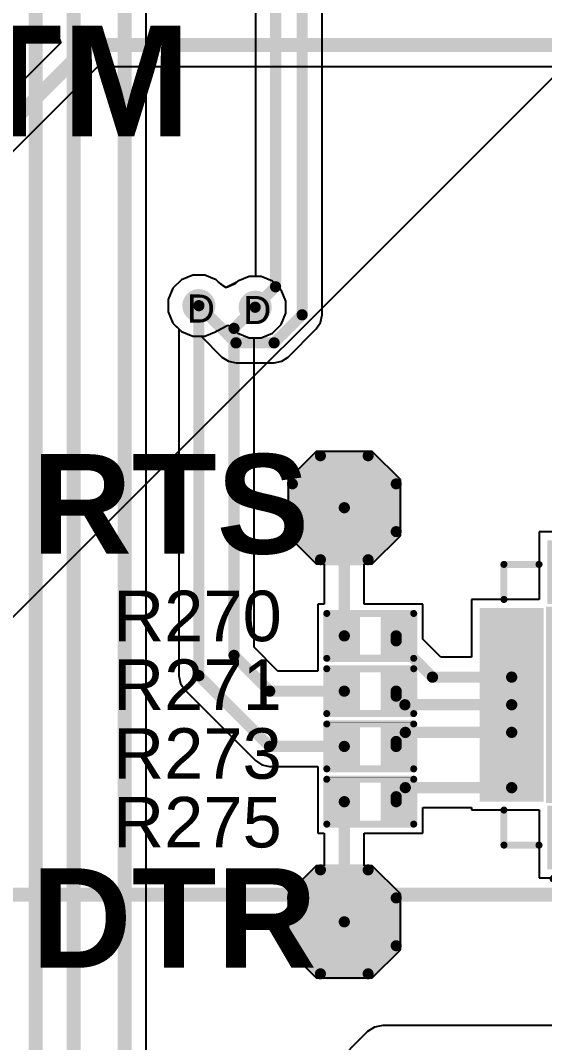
# Model space of a CAD drawing. Header units: inches. Extents: x -11 to 5428, y 0 to 5423.
# Drawn here: x 54.18 to 63.67, y 52.33 to 70.82 of the extents above; entities that cross this region are included whole.
import ezdxf

# ---------------------------------------------------------------- set-up
doc = ezdxf.new("R2010")
doc.units = ezdxf.units.IN
for name, color, linetype in [('Bottom Layer', 5, 'Continuous'), ('Bottom Solder', 6, 'Continuous'), ('Dimension', 6, 'Continuous'), ('Drill Drawing', 1, 'Continuous'), ('GND', 16, 'Continuous'), ('PWR', 76, 'Continuous'), ('Top Layer', 1, 'Continuous'), ('Top Overlay', 2, 'Continuous'), ('Top Paste', 8, 'Continuous'), ('Top Solder', 216, 'Continuous'), ('Via Holes', 16, 'Continuous')]:
    doc.layers.add(name, color=color, linetype=linetype)
doc.styles.add('Arial', font='', dxfattribs={"height": 0.2})
doc.styles.add('Arial_Bold', font='', dxfattribs={"height": 0.2})
doc.styles.get('Arial').set_extended_font_data('Arial')
doc.styles.get('Arial_Bold').set_extended_font_data('Arial', bold=True)

# ---------------------------------------------------------------- blocks, each defined once
blk = doc.blocks.new('R___0402_41')
at = {"layer": 'Top Layer'}
for points in [[(-0.699, -0.317), (-0.699, 0.318), (-0.241, 0.318), (-0.241, -0.317)], [(0.241, -0.317), (0.241, 0.318), (0.698, 0.318), (0.698, -0.317)]]:
    blk.add_hatch(color=1, dxfattribs=at).paths.add_polyline_path(points)
at = {"layer": 'Top Paste'}
for points in [[(-0.699, -0.317), (-0.699, 0.318), (-0.241, 0.318), (-0.241, -0.317)], [(0.241, -0.317), (0.241, 0.318), (0.698, 0.318), (0.698, -0.317)]]:
    blk.add_hatch(color=8, dxfattribs=at).paths.add_polyline_path(points)
at = {"layer": 'Top Solder'}
for points in [[(-0.754, -0.372), (-0.754, 0.373), (-0.186, 0.373), (-0.186, -0.372)], [(0.186, -0.372), (0.186, 0.373), (0.753, 0.373), (0.753, -0.372)]]:
    blk.add_hatch(color=216, dxfattribs=at).paths.add_polyline_path(points)
at = {"layer": 'Top Overlay'}
for points in [[(0.787, 0.406, 0.127, 0.127, 0), (-0.787, 0.406, 0.127, 0.127, 0)], [(-0.787, 0.406, 0.127, 0.127, 0), (-0.787, -0.406, 0.127, 0.127, 0)], [(0.787, 0.406, 0.127, 0.127, 0), (0.787, -0.406, 0.127, 0.127, 0)], [(0.787, -0.406, 0.127, 0.127, 0), (-0.787, -0.406, 0.127, 0.127, 0)], [(0.813, -0.432, 0.00323, 0.00323, 0), (-0.813, -0.432, 0.00323, 0.00323, 0)]]:
    blk.add_lwpolyline(points, format="xyseb", dxfattribs=at)
for points in [[(-0.819, 0.406, 0.0635, 0.0635, 1), (-0.756, 0.406, 0.0635, 0.0635, 1)], [(-0.819, 0.406, 0.0635, 0.0635, 1), (-0.756, 0.406, 0.0635, 0.0635, 1)], [(0.756, 0.406, 0.0635, 0.0635, 1), (0.819, 0.406, 0.0635, 0.0635, 1)], [(0.756, 0.406, 0.0635, 0.0635, 1), (0.819, 0.406, 0.0635, 0.0635, 1)], [(-0.819, -0.406, 0.0635, 0.0635, 1), (-0.756, -0.406, 0.0635, 0.0635, 1)], [(-0.819, -0.406, 0.0635, 0.0635, 1), (-0.756, -0.406, 0.0635, 0.0635, 1)], [(0.756, -0.406, 0.0635, 0.0635, 1), (0.819, -0.406, 0.0635, 0.0635, 1)], [(0.756, -0.406, 0.0635, 0.0635, 1), (0.819, -0.406, 0.0635, 0.0635, 1)], [(-0.814, -0.432, 0.00161, 0.00161, 1), (-0.812, -0.432, 0.00161, 0.00161, 1)], [(0.812, -0.432, 0.00161, 0.00161, 1), (0.814, -0.432, 0.00161, 0.00161, 1)]]:
    blk.add_lwpolyline(points, format="xyseb", close=True, dxfattribs=at)
blk = doc.blocks.new('R___0402_42')
at = {"layer": 'Top Layer'}
for points in [[(-0.699, -0.317), (-0.699, 0.318), (-0.241, 0.318), (-0.241, -0.317)], [(0.241, -0.317), (0.241, 0.318), (0.698, 0.318), (0.698, -0.317)]]:
    blk.add_hatch(color=1, dxfattribs=at).paths.add_polyline_path(points)
at = {"layer": 'Top Paste'}
for points in [[(-0.699, -0.317), (-0.699, 0.318), (-0.241, 0.318), (-0.241, -0.317)], [(0.241, -0.317), (0.241, 0.318), (0.698, 0.318), (0.698, -0.317)]]:
    blk.add_hatch(color=8, dxfattribs=at).paths.add_polyline_path(points)
at = {"layer": 'Top Solder'}
for points in [[(-0.754, -0.372), (-0.754, 0.373), (-0.186, 0.373), (-0.186, -0.372)], [(0.186, -0.372), (0.186, 0.373), (0.753, 0.373), (0.753, -0.372)]]:
    blk.add_hatch(color=216, dxfattribs=at).paths.add_polyline_path(points)
at = {"layer": 'Top Overlay'}
for points in [[(0.787, 0.406, 0.127, 0.127, 0), (-0.787, 0.406, 0.127, 0.127, 0)], [(-0.787, 0.406, 0.127, 0.127, 0), (-0.787, -0.406, 0.127, 0.127, 0)], [(0.787, 0.406, 0.127, 0.127, 0), (0.787, -0.406, 0.127, 0.127, 0)], [(0.787, -0.406, 0.127, 0.127, 0), (-0.787, -0.406, 0.127, 0.127, 0)], [(0.813, -0.432, 0.00323, 0.00323, 0), (-0.813, -0.432, 0.00323, 0.00323, 0)]]:
    blk.add_lwpolyline(points, format="xyseb", dxfattribs=at)
for points in [[(-0.819, 0.406, 0.0635, 0.0635, 1), (-0.756, 0.406, 0.0635, 0.0635, 1)], [(-0.819, 0.406, 0.0635, 0.0635, 1), (-0.756, 0.406, 0.0635, 0.0635, 1)], [(0.756, 0.406, 0.0635, 0.0635, 1), (0.819, 0.406, 0.0635, 0.0635, 1)], [(0.756, 0.406, 0.0635, 0.0635, 1), (0.819, 0.406, 0.0635, 0.0635, 1)], [(-0.819, -0.406, 0.0635, 0.0635, 1), (-0.756, -0.406, 0.0635, 0.0635, 1)], [(-0.819, -0.406, 0.0635, 0.0635, 1), (-0.756, -0.406, 0.0635, 0.0635, 1)], [(0.756, -0.406, 0.0635, 0.0635, 1), (0.819, -0.406, 0.0635, 0.0635, 1)], [(0.756, -0.406, 0.0635, 0.0635, 1), (0.819, -0.406, 0.0635, 0.0635, 1)], [(-0.814, -0.432, 0.00161, 0.00161, 1), (-0.812, -0.432, 0.00161, 0.00161, 1)], [(0.812, -0.432, 0.00161, 0.00161, 1), (0.814, -0.432, 0.00161, 0.00161, 1)]]:
    blk.add_lwpolyline(points, format="xyseb", close=True, dxfattribs=at)
blk = doc.blocks.new('R___0402_44')
at = {"layer": 'Top Layer'}
for points in [[(-0.699, -0.317), (-0.699, 0.318), (-0.241, 0.318), (-0.241, -0.317)], [(0.241, -0.317), (0.241, 0.318), (0.698, 0.318), (0.698, -0.317)]]:
    blk.add_hatch(color=1, dxfattribs=at).paths.add_polyline_path(points)
at = {"layer": 'Top Paste'}
for points in [[(-0.699, -0.317), (-0.699, 0.318), (-0.241, 0.318), (-0.241, -0.317)], [(0.241, -0.317), (0.241, 0.318), (0.698, 0.318), (0.698, -0.317)]]:
    blk.add_hatch(color=8, dxfattribs=at).paths.add_polyline_path(points)
at = {"layer": 'Top Solder'}
for points in [[(-0.754, -0.372), (-0.754, 0.373), (-0.186, 0.373), (-0.186, -0.372)], [(0.186, -0.372), (0.186, 0.373), (0.753, 0.373), (0.753, -0.372)]]:
    blk.add_hatch(color=216, dxfattribs=at).paths.add_polyline_path(points)
at = {"layer": 'Top Overlay'}
for points in [[(0.787, 0.406, 0.127, 0.127, 0), (-0.787, 0.406, 0.127, 0.127, 0)], [(-0.787, 0.406, 0.127, 0.127, 0), (-0.787, -0.406, 0.127, 0.127, 0)], [(0.787, 0.406, 0.127, 0.127, 0), (0.787, -0.406, 0.127, 0.127, 0)], [(0.787, -0.406, 0.127, 0.127, 0), (-0.787, -0.406, 0.127, 0.127, 0)], [(0.813, -0.432, 0.00323, 0.00323, 0), (-0.813, -0.432, 0.00323, 0.00323, 0)]]:
    blk.add_lwpolyline(points, format="xyseb", dxfattribs=at)
for points in [[(-0.819, 0.406, 0.0635, 0.0635, 1), (-0.756, 0.406, 0.0635, 0.0635, 1)], [(-0.819, 0.406, 0.0635, 0.0635, 1), (-0.756, 0.406, 0.0635, 0.0635, 1)], [(0.756, 0.406, 0.0635, 0.0635, 1), (0.819, 0.406, 0.0635, 0.0635, 1)], [(0.756, 0.406, 0.0635, 0.0635, 1), (0.819, 0.406, 0.0635, 0.0635, 1)], [(-0.819, -0.406, 0.0635, 0.0635, 1), (-0.756, -0.406, 0.0635, 0.0635, 1)], [(-0.819, -0.406, 0.0635, 0.0635, 1), (-0.756, -0.406, 0.0635, 0.0635, 1)], [(0.756, -0.406, 0.0635, 0.0635, 1), (0.819, -0.406, 0.0635, 0.0635, 1)], [(0.756, -0.406, 0.0635, 0.0635, 1), (0.819, -0.406, 0.0635, 0.0635, 1)], [(-0.814, -0.432, 0.00161, 0.00161, 1), (-0.812, -0.432, 0.00161, 0.00161, 1)], [(0.812, -0.432, 0.00161, 0.00161, 1), (0.814, -0.432, 0.00161, 0.00161, 1)]]:
    blk.add_lwpolyline(points, format="xyseb", close=True, dxfattribs=at)
blk = doc.blocks.new('R___0402_46')
at = {"layer": 'Top Layer'}
for points in [[(-0.699, -0.317), (-0.699, 0.318), (-0.241, 0.318), (-0.241, -0.317)], [(0.241, -0.317), (0.241, 0.318), (0.698, 0.318), (0.698, -0.317)]]:
    blk.add_hatch(color=1, dxfattribs=at).paths.add_polyline_path(points)
at = {"layer": 'Top Paste'}
for points in [[(-0.699, -0.317), (-0.699, 0.318), (-0.241, 0.318), (-0.241, -0.317)], [(0.241, -0.317), (0.241, 0.318), (0.698, 0.318), (0.698, -0.317)]]:
    blk.add_hatch(color=8, dxfattribs=at).paths.add_polyline_path(points)
at = {"layer": 'Top Solder'}
for points in [[(-0.754, -0.372), (-0.754, 0.373), (-0.186, 0.373), (-0.186, -0.372)], [(0.186, -0.372), (0.186, 0.373), (0.753, 0.373), (0.753, -0.372)]]:
    blk.add_hatch(color=216, dxfattribs=at).paths.add_polyline_path(points)
at = {"layer": 'Top Overlay'}
for points in [[(0.787, 0.406, 0.127, 0.127, 0), (-0.787, 0.406, 0.127, 0.127, 0)], [(-0.787, 0.406, 0.127, 0.127, 0), (-0.787, -0.406, 0.127, 0.127, 0)], [(0.787, 0.406, 0.127, 0.127, 0), (0.787, -0.406, 0.127, 0.127, 0)], [(0.787, -0.406, 0.127, 0.127, 0), (-0.787, -0.406, 0.127, 0.127, 0)], [(0.813, -0.432, 0.00323, 0.00323, 0), (-0.813, -0.432, 0.00323, 0.00323, 0)]]:
    blk.add_lwpolyline(points, format="xyseb", dxfattribs=at)
for points in [[(-0.819, 0.406, 0.0635, 0.0635, 1), (-0.756, 0.406, 0.0635, 0.0635, 1)], [(-0.819, 0.406, 0.0635, 0.0635, 1), (-0.756, 0.406, 0.0635, 0.0635, 1)], [(0.756, 0.406, 0.0635, 0.0635, 1), (0.819, 0.406, 0.0635, 0.0635, 1)], [(0.756, 0.406, 0.0635, 0.0635, 1), (0.819, 0.406, 0.0635, 0.0635, 1)], [(-0.819, -0.406, 0.0635, 0.0635, 1), (-0.756, -0.406, 0.0635, 0.0635, 1)], [(-0.819, -0.406, 0.0635, 0.0635, 1), (-0.756, -0.406, 0.0635, 0.0635, 1)], [(0.756, -0.406, 0.0635, 0.0635, 1), (0.819, -0.406, 0.0635, 0.0635, 1)], [(0.756, -0.406, 0.0635, 0.0635, 1), (0.819, -0.406, 0.0635, 0.0635, 1)], [(-0.814, -0.432, 0.00161, 0.00161, 1), (-0.812, -0.432, 0.00161, 0.00161, 1)], [(0.812, -0.432, 0.00161, 0.00161, 1), (0.814, -0.432, 0.00161, 0.00161, 1)]]:
    blk.add_lwpolyline(points, format="xyseb", close=True, dxfattribs=at)
blk = doc.blocks.new('T__________47')
at = {"layer": 'Top Layer'}
blk.add_hatch(color=1, dxfattribs=at).paths.add_polyline_path([(0.381, 0.762), (-0.381, 0.762), (-0.762, 0.381), (-0.762, -0.381), (-0.381, -0.762), (0.381, -0.762), (0.762, -0.381), (0.762, 0.381)])
at = {"layer": 'Top Paste'}
blk.add_hatch(color=8, dxfattribs=at).paths.add_polyline_path([(0.381, 0.762), (-0.381, 0.762), (-0.762, 0.381), (-0.762, -0.381), (-0.381, -0.762), (0.381, -0.762), (0.762, -0.381), (0.762, 0.381)])
at = {"layer": 'Top Solder'}
blk.add_hatch(color=216, dxfattribs=at).paths.add_polyline_path([(0.432, 0.864), (-0.432, 0.864), (-0.864, 0.432), (-0.864, -0.432), (-0.432, -0.864), (0.432, -0.864), (0.864, -0.432), (0.864, 0.432)])
at = {"layer": 'Top Overlay'}
for points in [[(-0.94, 0.432, 0.2, 0.2, 0), (-0.432, 0.94, 0.2, 0.2, 0)], [(-0.432, 0.94, 0.2, 0.2, 0), (0.432, 0.94, 0.2, 0.2, 0)], [(0.432, 0.94, 0.2, 0.2, 0), (0.94, 0.432, 0.2, 0.2, 0)], [(-0.94, -0.432, 0.2, 0.2, 0), (-0.94, 0.432, 0.2, 0.2, 0)], [(0.94, -0.432, 0.2, 0.2, 0), (0.94, 0.432, 0.2, 0.2, 0)], [(-0.94, -0.432, 0.2, 0.2, 0), (-0.432, -0.94, 0.2, 0.2, 0)], [(0.432, -0.94, 0.2, 0.2, 0), (0.94, -0.432, 0.2, 0.2, 0)], [(-0.432, -0.94, 0.2, 0.2, 0), (0.432, -0.94, 0.2, 0.2, 0)]]:
    blk.add_lwpolyline(points, format="xyseb", dxfattribs=at)
for points in [[(-0.482, 0.94, 0.1, 0.1, 1), (-0.382, 0.94, 0.1, 0.1, 1)], [(-0.482, 0.94, 0.1, 0.1, 1), (-0.382, 0.94, 0.1, 0.1, 1)], [(0.382, 0.94, 0.1, 0.1, 1), (0.482, 0.94, 0.1, 0.1, 1)], [(0.382, 0.94, 0.1, 0.1, 1), (0.482, 0.94, 0.1, 0.1, 1)], [(-0.99, 0.432, 0.1, 0.1, 1), (-0.89, 0.432, 0.1, 0.1, 1)], [(-0.99, 0.432, 0.1, 0.1, 1), (-0.89, 0.432, 0.1, 0.1, 1)], [(0.89, 0.432, 0.1, 0.1, 1), (0.99, 0.432, 0.1, 0.1, 1)], [(0.89, 0.432, 0.1, 0.1, 1), (0.99, 0.432, 0.1, 0.1, 1)], [(-0.99, -0.432, 0.1, 0.1, 1), (-0.89, -0.432, 0.1, 0.1, 1)], [(-0.99, -0.432, 0.1, 0.1, 1), (-0.89, -0.432, 0.1, 0.1, 1)], [(0.89, -0.432, 0.1, 0.1, 1), (0.99, -0.432, 0.1, 0.1, 1)], [(0.89, -0.432, 0.1, 0.1, 1), (0.99, -0.432, 0.1, 0.1, 1)], [(-0.482, -0.94, 0.1, 0.1, 1), (-0.382, -0.94, 0.1, 0.1, 1)], [(-0.482, -0.94, 0.1, 0.1, 1), (-0.382, -0.94, 0.1, 0.1, 1)], [(0.382, -0.94, 0.1, 0.1, 1), (0.482, -0.94, 0.1, 0.1, 1)], [(0.382, -0.94, 0.1, 0.1, 1), (0.482, -0.94, 0.1, 0.1, 1)]]:
    blk.add_lwpolyline(points, format="xyseb", close=True, dxfattribs=at)
blk = doc.blocks.new('T__________48')
at = {"layer": 'Top Layer'}
blk.add_hatch(color=1, dxfattribs=at).paths.add_polyline_path([(0.381, 0.762), (-0.381, 0.762), (-0.762, 0.381), (-0.762, -0.381), (-0.381, -0.762), (0.381, -0.762), (0.762, -0.381), (0.762, 0.381)])
at = {"layer": 'Top Paste'}
blk.add_hatch(color=8, dxfattribs=at).paths.add_polyline_path([(0.381, 0.762), (-0.381, 0.762), (-0.762, 0.381), (-0.762, -0.381), (-0.381, -0.762), (0.381, -0.762), (0.762, -0.381), (0.762, 0.381)])
at = {"layer": 'Top Solder'}
blk.add_hatch(color=216, dxfattribs=at).paths.add_polyline_path([(0.432, 0.864), (-0.432, 0.864), (-0.864, 0.432), (-0.864, -0.432), (-0.432, -0.864), (0.432, -0.864), (0.864, -0.432), (0.864, 0.432)])
at = {"layer": 'Top Overlay'}
for points in [[(-0.94, 0.432, 0.2, 0.2, 0), (-0.432, 0.94, 0.2, 0.2, 0)], [(-0.432, 0.94, 0.2, 0.2, 0), (0.432, 0.94, 0.2, 0.2, 0)], [(0.432, 0.94, 0.2, 0.2, 0), (0.94, 0.432, 0.2, 0.2, 0)], [(-0.94, -0.432, 0.2, 0.2, 0), (-0.94, 0.432, 0.2, 0.2, 0)], [(0.94, -0.432, 0.2, 0.2, 0), (0.94, 0.432, 0.2, 0.2, 0)], [(-0.94, -0.432, 0.2, 0.2, 0), (-0.432, -0.94, 0.2, 0.2, 0)], [(0.432, -0.94, 0.2, 0.2, 0), (0.94, -0.432, 0.2, 0.2, 0)], [(-0.432, -0.94, 0.2, 0.2, 0), (0.432, -0.94, 0.2, 0.2, 0)]]:
    blk.add_lwpolyline(points, format="xyseb", dxfattribs=at)
for points in [[(-0.482, 0.94, 0.1, 0.1, 1), (-0.382, 0.94, 0.1, 0.1, 1)], [(-0.482, 0.94, 0.1, 0.1, 1), (-0.382, 0.94, 0.1, 0.1, 1)], [(0.382, 0.94, 0.1, 0.1, 1), (0.482, 0.94, 0.1, 0.1, 1)], [(0.382, 0.94, 0.1, 0.1, 1), (0.482, 0.94, 0.1, 0.1, 1)], [(-0.99, 0.432, 0.1, 0.1, 1), (-0.89, 0.432, 0.1, 0.1, 1)], [(-0.99, 0.432, 0.1, 0.1, 1), (-0.89, 0.432, 0.1, 0.1, 1)], [(0.89, 0.432, 0.1, 0.1, 1), (0.99, 0.432, 0.1, 0.1, 1)], [(0.89, 0.432, 0.1, 0.1, 1), (0.99, 0.432, 0.1, 0.1, 1)], [(-0.99, -0.432, 0.1, 0.1, 1), (-0.89, -0.432, 0.1, 0.1, 1)], [(-0.99, -0.432, 0.1, 0.1, 1), (-0.89, -0.432, 0.1, 0.1, 1)], [(0.89, -0.432, 0.1, 0.1, 1), (0.99, -0.432, 0.1, 0.1, 1)], [(0.89, -0.432, 0.1, 0.1, 1), (0.99, -0.432, 0.1, 0.1, 1)], [(-0.482, -0.94, 0.1, 0.1, 1), (-0.382, -0.94, 0.1, 0.1, 1)], [(-0.482, -0.94, 0.1, 0.1, 1), (-0.382, -0.94, 0.1, 0.1, 1)], [(0.382, -0.94, 0.1, 0.1, 1), (0.482, -0.94, 0.1, 0.1, 1)], [(0.382, -0.94, 0.1, 0.1, 1), (0.482, -0.94, 0.1, 0.1, 1)]]:
    blk.add_lwpolyline(points, format="xyseb", close=True, dxfattribs=at)
blk = doc.blocks.new('28_QFN__5_5___49')
at = {"layer": 'Top Layer'}
for points in [[(-1.65, 2.875), (-1.35, 2.875), (-1.35, 1.925), (-1.65, 1.925)], [(-1.15, 2.875), (-0.85, 2.875), (-0.85, 1.925), (-1.15, 1.925)], [(-0.65, 2.875), (-0.35, 2.875), (-0.35, 1.925), (-0.65, 1.925)], [(-0.15, 2.875), (0.15, 2.875), (0.15, 1.925), (-0.15, 1.925)], [(0.35, 2.875), (0.65, 2.875), (0.65, 1.925), (0.35, 1.925)], [(0.85, 2.875), (1.15, 2.875), (1.15, 1.925), (0.85, 1.925)], [(1.35, 2.875), (1.65, 2.875), (1.65, 1.925), (1.35, 1.925)], [(-1.675, 1.675), (1.675, 1.675), (1.675, -1.675), (-1.675, -1.675)], [(-2.875, 1.65), (-1.925, 1.65), (-1.925, 1.35), (-2.875, 1.35)], [(1.925, 1.65), (2.875, 1.65), (2.875, 1.35), (1.925, 1.35)], [(-2.875, 1.15), (-1.925, 1.15), (-1.925, 0.85), (-2.875, 0.85)], [(1.925, 1.15), (2.875, 1.15), (2.875, 0.85), (1.925, 0.85)], [(-2.875, 0.65), (-1.925, 0.65), (-1.925, 0.35), (-2.875, 0.35)], [(1.925, 0.65), (2.875, 0.65), (2.875, 0.35), (1.925, 0.35)], [(-2.875, 0.15), (-1.925, 0.15), (-1.925, -0.15), (-2.875, -0.15)], [(1.925, 0.15), (2.875, 0.15), (2.875, -0.15), (1.925, -0.15)], [(-2.875, -0.35), (-1.925, -0.35), (-1.925, -0.65), (-2.875, -0.65)], [(1.925, -0.35), (2.875, -0.35), (2.875, -0.65), (1.925, -0.65)], [(-2.875, -0.85), (-1.925, -0.85), (-1.925, -1.15), (-2.875, -1.15)], [(1.925, -0.85), (2.875, -0.85), (2.875, -1.15), (1.925, -1.15)], [(-2.875, -1.35), (-1.925, -1.35), (-1.925, -1.65), (-2.875, -1.65)], [(1.925, -1.35), (2.875, -1.35), (2.875, -1.65), (1.925, -1.65)], [(-1.65, -1.925), (-1.35, -1.925), (-1.35, -2.875), (-1.65, -2.875)], [(-1.15, -1.925), (-0.85, -1.925), (-0.85, -2.875), (-1.15, -2.875)], [(-0.65, -1.925), (-0.35, -1.925), (-0.35, -2.875), (-0.65, -2.875)], [(-0.15, -1.925), (0.15, -1.925), (0.15, -2.875), (-0.15, -2.875)], [(0.35, -1.925), (0.65, -1.925), (0.65, -2.875), (0.35, -2.875)], [(0.85, -1.925), (1.15, -1.925), (1.15, -2.875), (0.85, -2.875)], [(1.35, -1.925), (1.65, -1.925), (1.65, -2.875), (1.35, -2.875)]]:
    blk.add_hatch(color=1, dxfattribs=at).paths.add_polyline_path(points)
at = {"layer": 'Top Paste'}
for points in [[(-1.65, 2.875), (-1.35, 2.875), (-1.35, 1.925), (-1.65, 1.925)], [(-1.15, 2.875), (-0.85, 2.875), (-0.85, 1.925), (-1.15, 1.925)], [(-0.65, 2.875), (-0.35, 2.875), (-0.35, 1.925), (-0.65, 1.925)], [(-0.15, 2.875), (0.15, 2.875), (0.15, 1.925), (-0.15, 1.925)], [(0.35, 2.875), (0.65, 2.875), (0.65, 1.925), (0.35, 1.925)], [(0.85, 2.875), (1.15, 2.875), (1.15, 1.925), (0.85, 1.925)], [(1.35, 2.875), (1.65, 2.875), (1.65, 1.925), (1.35, 1.925)], [(-1.675, 1.675), (1.675, 1.675), (1.675, -1.675), (-1.675, -1.675)], [(-2.875, 1.65), (-1.925, 1.65), (-1.925, 1.35), (-2.875, 1.35)], [(1.925, 1.65), (2.875, 1.65), (2.875, 1.35), (1.925, 1.35)], [(-2.875, 1.15), (-1.925, 1.15), (-1.925, 0.85), (-2.875, 0.85)], [(1.925, 1.15), (2.875, 1.15), (2.875, 0.85), (1.925, 0.85)], [(-2.875, 0.65), (-1.925, 0.65), (-1.925, 0.35), (-2.875, 0.35)], [(1.925, 0.65), (2.875, 0.65), (2.875, 0.35), (1.925, 0.35)], [(-2.875, 0.15), (-1.925, 0.15), (-1.925, -0.15), (-2.875, -0.15)], [(1.925, 0.15), (2.875, 0.15), (2.875, -0.15), (1.925, -0.15)], [(-2.875, -0.35), (-1.925, -0.35), (-1.925, -0.65), (-2.875, -0.65)], [(1.925, -0.35), (2.875, -0.35), (2.875, -0.65), (1.925, -0.65)], [(-2.875, -0.85), (-1.925, -0.85), (-1.925, -1.15), (-2.875, -1.15)], [(1.925, -0.85), (2.875, -0.85), (2.875, -1.15), (1.925, -1.15)], [(-2.875, -1.35), (-1.925, -1.35), (-1.925, -1.65), (-2.875, -1.65)], [(1.925, -1.35), (2.875, -1.35), (2.875, -1.65), (1.925, -1.65)], [(-1.65, -1.925), (-1.35, -1.925), (-1.35, -2.875), (-1.65, -2.875)], [(-1.15, -1.925), (-0.85, -1.925), (-0.85, -2.875), (-1.15, -2.875)], [(-0.65, -1.925), (-0.35, -1.925), (-0.35, -2.875), (-0.65, -2.875)], [(-0.15, -1.925), (0.15, -1.925), (0.15, -2.875), (-0.15, -2.875)], [(0.35, -1.925), (0.65, -1.925), (0.65, -2.875), (0.35, -2.875)], [(0.85, -1.925), (1.15, -1.925), (1.15, -2.875), (0.85, -2.875)], [(1.35, -1.925), (1.65, -1.925), (1.65, -2.875), (1.35, -2.875)]]:
    blk.add_hatch(color=8, dxfattribs=at).paths.add_polyline_path(points)
at = {"layer": 'Top Solder'}
for points in [[(-1.752, 2.977), (-1.248, 2.977), (-1.248, 1.823), (-1.752, 1.823)], [(-1.252, 2.977), (-0.748, 2.977), (-0.748, 1.823), (-1.252, 1.823)], [(-0.752, 2.977), (-0.248, 2.977), (-0.248, 1.823), (-0.752, 1.823)], [(-0.252, 2.977), (0.252, 2.977), (0.252, 1.823), (-0.252, 1.823)], [(0.248, 2.977), (0.752, 2.977), (0.752, 1.823), (0.248, 1.823)], [(0.748, 2.977), (1.252, 2.977), (1.252, 1.823), (0.748, 1.823)], [(1.248, 2.977), (1.752, 2.977), (1.752, 1.823), (1.248, 1.823)], [(-2.977, 1.752), (-1.823, 1.752), (-1.823, 1.248), (-2.977, 1.248)], [(-1.777, 1.777), (1.777, 1.777), (1.777, -1.777), (-1.777, -1.777)], [(1.823, 1.752), (2.977, 1.752), (2.977, 1.248), (1.823, 1.248)], [(-2.977, 1.252), (-1.823, 1.252), (-1.823, 0.748), (-2.977, 0.748)], [(1.823, 1.252), (2.977, 1.252), (2.977, 0.748), (1.823, 0.748)], [(-2.977, 0.752), (-1.823, 0.752), (-1.823, 0.248), (-2.977, 0.248)], [(1.823, 0.752), (2.977, 0.752), (2.977, 0.248), (1.823, 0.248)], [(-2.977, 0.252), (-1.823, 0.252), (-1.823, -0.252), (-2.977, -0.252)], [(1.823, 0.252), (2.977, 0.252), (2.977, -0.252), (1.823, -0.252)], [(-2.977, -0.248), (-1.823, -0.248), (-1.823, -0.752), (-2.977, -0.752)], [(1.823, -0.248), (2.977, -0.248), (2.977, -0.752), (1.823, -0.752)], [(-2.977, -0.748), (-1.823, -0.748), (-1.823, -1.252), (-2.977, -1.252)], [(1.823, -0.748), (2.977, -0.748), (2.977, -1.252), (1.823, -1.252)], [(-2.977, -1.248), (-1.823, -1.248), (-1.823, -1.752), (-2.977, -1.752)], [(1.823, -1.248), (2.977, -1.248), (2.977, -1.752), (1.823, -1.752)], [(-1.752, -1.823), (-1.248, -1.823), (-1.248, -2.977), (-1.752, -2.977)], [(-1.252, -1.823), (-0.748, -1.823), (-0.748, -2.977), (-1.252, -2.977)], [(-0.752, -1.823), (-0.248, -1.823), (-0.248, -2.977), (-0.752, -2.977)], [(-0.252, -1.823), (0.252, -1.823), (0.252, -2.977), (-0.252, -2.977)], [(0.248, -1.823), (0.752, -1.823), (0.752, -2.977), (0.248, -2.977)], [(0.748, -1.823), (1.252, -1.823), (1.252, -2.977), (0.748, -2.977)], [(1.248, -1.823), (1.752, -1.823), (1.752, -2.977), (1.248, -2.977)]]:
    blk.add_hatch(color=216, dxfattribs=at).paths.add_polyline_path(points)
at = {"layer": 'Top Overlay'}
for points in [[(-2.54, 2.54, 0.127, 0.127, 0), (-1.905, 2.54, 0.127, 0.127, 0)], [(-2.54, 2.54, 0.127, 0.127, 0), (-2.54, 1.905, 0.127, 0.127, 0)], [(1.905, 2.54, 0.127, 0.127, 0), (2.54, 2.54, 0.127, 0.127, 0)], [(2.54, 2.54, 0.127, 0.127, 0), (2.54, 1.905, 0.127, 0.127, 0)], [(-3.15, 1.651, 0.127, 0.127, 0), (-3.023, 1.524, 0.127, 0.127, 0)], [(-3.15, 1.651, 0.127, 0.127, 0), (-3.15, 1.397, 0.127, 0.127, 0)], [(-3.023, 1.524, 0.127, 0.127, 0), (-3.15, 1.397, 0.127, 0.127, 0)], [(-2.54, -1.905, 0.127, 0.127, 0), (-2.54, -2.54, 0.127, 0.127, 0)], [(2.54, -1.905, 0.127, 0.127, 0), (2.54, -2.54, 0.127, 0.127, 0)], [(-2.54, -2.54, 0.127, 0.127, 0), (-1.905, -2.54, 0.127, 0.127, 0)], [(1.905, -2.54, 0.127, 0.127, 0), (2.54, -2.54, 0.127, 0.127, 0)]]:
    blk.add_lwpolyline(points, format="xyseb", dxfattribs=at)
for points in [[(-2.572, 2.54, 0.0635, 0.0635, 1), (-2.508, 2.54, 0.0635, 0.0635, 1)], [(-2.572, 2.54, 0.0635, 0.0635, 1), (-2.508, 2.54, 0.0635, 0.0635, 1)], [(-1.937, 2.54, 0.0635, 0.0635, 1), (-1.873, 2.54, 0.0635, 0.0635, 1)], [(1.873, 2.54, 0.0635, 0.0635, 1), (1.937, 2.54, 0.0635, 0.0635, 1)], [(2.508, 2.54, 0.0635, 0.0635, 1), (2.572, 2.54, 0.0635, 0.0635, 1)], [(2.508, 2.54, 0.0635, 0.0635, 1), (2.572, 2.54, 0.0635, 0.0635, 1)], [(-2.572, 1.905, 0.0635, 0.0635, 1), (-2.508, 1.905, 0.0635, 0.0635, 1)], [(2.508, 1.905, 0.0635, 0.0635, 1), (2.572, 1.905, 0.0635, 0.0635, 1)], [(-3.181, 1.651, 0.0635, 0.0635, 1), (-3.118, 1.651, 0.0635, 0.0635, 1)], [(-3.181, 1.651, 0.0635, 0.0635, 1), (-3.118, 1.651, 0.0635, 0.0635, 1)], [(-3.054, 1.524, 0.0635, 0.0635, 1), (-2.991, 1.524, 0.0635, 0.0635, 1)], [(-3.054, 1.524, 0.0635, 0.0635, 1), (-2.991, 1.524, 0.0635, 0.0635, 1)], [(-3.181, 1.397, 0.0635, 0.0635, 1), (-3.118, 1.397, 0.0635, 0.0635, 1)], [(-3.181, 1.397, 0.0635, 0.0635, 1), (-3.118, 1.397, 0.0635, 0.0635, 1)], [(-2.572, -1.905, 0.0635, 0.0635, 1), (-2.508, -1.905, 0.0635, 0.0635, 1)], [(2.508, -1.905, 0.0635, 0.0635, 1), (2.572, -1.905, 0.0635, 0.0635, 1)], [(-2.572, -2.54, 0.0635, 0.0635, 1), (-2.508, -2.54, 0.0635, 0.0635, 1)], [(-2.572, -2.54, 0.0635, 0.0635, 1), (-2.508, -2.54, 0.0635, 0.0635, 1)], [(-1.937, -2.54, 0.0635, 0.0635, 1), (-1.873, -2.54, 0.0635, 0.0635, 1)], [(1.873, -2.54, 0.0635, 0.0635, 1), (1.937, -2.54, 0.0635, 0.0635, 1)], [(2.508, -2.54, 0.0635, 0.0635, 1), (2.572, -2.54, 0.0635, 0.0635, 1)], [(2.508, -2.54, 0.0635, 0.0635, 1), (2.572, -2.54, 0.0635, 0.0635, 1)]]:
    blk.add_lwpolyline(points, format="xyseb", close=True, dxfattribs=at)

msp = doc.modelspace()

# ---------------------------------------------------------------- hatches: boundary and pattern name
at = {"layer": 'Bottom Layer'}
h = msp.add_hatch(color=5, dxfattribs=at)
edge = h.paths.add_edge_path()
edge.add_arc((57.413, 65.659), 0.3, 0, 360)
h = msp.add_hatch(color=5, dxfattribs=at)
edge = h.paths.add_edge_path()
edge.add_arc((58.433, 65.631), 0.3, 0, 360)
at = {"layer": 'GND'}
h = msp.add_hatch(color=16, dxfattribs=at)
edge = h.paths.add_edge_path()
edge.add_arc((57.413, 65.659), 0.3, 0, 360)
h = msp.add_hatch(color=16, dxfattribs=at)
edge = h.paths.add_edge_path()
edge.add_arc((58.433, 65.631), 0.3, 0, 360)
at = {"layer": 'PWR'}
h = msp.add_hatch(color=76, dxfattribs=at)
edge = h.paths.add_edge_path()
edge.add_arc((57.413, 65.659), 0.3, 0, 360)
h = msp.add_hatch(color=76, dxfattribs=at)
edge = h.paths.add_edge_path()
edge.add_arc((58.433, 65.631), 0.3, 0, 360)
at = {"layer": 'Top Layer'}
h = msp.add_hatch(color=1, dxfattribs=at)
edge = h.paths.add_edge_path()
edge.add_arc((57.413, 65.659), 0.3, 0, 360)
h = msp.add_hatch(color=1, dxfattribs=at)
edge = h.paths.add_edge_path()
edge.add_arc((58.433, 65.631), 0.3, 0, 360)
at = {"layer": 'Via Holes'}
h = msp.add_hatch(color=7, dxfattribs=at)
edge = h.paths.add_edge_path()
edge.add_arc((57.413, 65.659), 0.15, 0, 360)
h = msp.add_hatch(color=7, dxfattribs=at)
edge = h.paths.add_edge_path()
edge.add_arc((58.433, 65.631), 0.15, 0, 360)

# ---------------------------------------------------------------- linework, layer by layer
at = {"layer": 'Bottom Layer'}
for p, q in [((56.458, 38.168), (56.458, 73.697)), ((58.44, 71.798), (58.44, 66.185)), ((59.646, 65.494), (59.646, 71.402)), ((57.303, 66.213), (57.1, 66.129)), ((57.524, 66.213), (57.303, 66.213)), ((57.727, 66.129), (57.524, 66.213)), ((57.1, 66.129), (56.944, 65.973)), ((57.804, 66.052), (57.727, 66.129)), ((57.907, 65.983), (57.804, 66.052)), ((58.07, 66.052), (57.907, 65.983)), ((58.119, 66.101), (58.07, 66.052)), ((58.323, 66.185), (58.119, 66.101)), ((58.44, 66.185), (58.323, 66.185)), ((56.944, 65.973), (56.859, 65.769)), ((56.859, 65.769), (56.859, 65.549)), ((56.859, 65.549), (56.944, 65.345)), ((59.619, 65.355), (59.646, 65.494)), ((59.646, 65.494), (59.646, 65.494)), ((56.944, 65.345), (57.1, 65.189)), ((59.54, 65.238), (59.619, 65.355)), ((57.1, 65.189), (57.303, 65.105)), ((57.303, 65.105), (57.455, 65.105)), ((57.455, 65.105), (57.83, 64.73)), ((59.032, 64.73), (59.54, 65.238)), ((59.54, 65.238), (59.54, 65.238)), ((57.83, 64.73), (57.83, 64.73)), ((57.83, 64.73), (57.947, 64.652)), ((58.915, 64.652), (59.032, 64.73)), ((57.947, 64.652), (58.086, 64.624)), ((58.086, 64.624), (58.086, 64.624)), ((58.086, 64.624), (58.776, 64.624)), ((58.776, 64.624), (58.915, 64.652)), ((58.776, 64.624), (58.776, 64.624))]:
    msp.add_line(p, q, dxfattribs=at)
for points in [[(56.069, 38.008, 0.254, 0.254, 0), (56.069, 74.092, 0.254, 0.254, 0)], [(55.143, 17.842, 0.254, 0.254, 0), (55.143, 73.33, 0.254, 0.254, 0)], [(54.458, 17.558, 0.254, 0.254, 0), (54.458, 72.492, 0.254, 0.254, 0)], [(58.803, 66.001, 0.203, 0.203, 0), (58.803, 71.798, 0.203, 0.203, 0)], [(59.284, 65.494, 0.203, 0.203, 0), (59.284, 71.552, 0.203, 0.203, 0)], [(58.433, 65.631, 0.203, 0.203, 0), (58.803, 66.001, 0.203, 0.203, 0)], [(57.413, 65.659, 0.203, 0.203, 0), (58.086, 64.986, 0.203, 0.203, 0)], [(58.776, 64.986, 0.203, 0.203, 0), (59.284, 65.494, 0.203, 0.203, 0)], [(58.086, 64.986, 0.203, 0.203, 0), (58.776, 64.986, 0.203, 0.203, 0)]]:
    msp.add_lwpolyline(points, format="xyseb", dxfattribs=at)
for points in [[(58.752, 66.001, 0.102, 0.102, 1), (58.853, 66.001, 0.102, 0.102, 1)], [(58.752, 66.001, 0.102, 0.102, 1), (58.853, 66.001, 0.102, 0.102, 1)], [(57.363, 65.659, 0.102, 0.102, 1), (57.464, 65.659, 0.102, 0.102, 1)], [(58.382, 65.631, 0.102, 0.102, 1), (58.484, 65.631, 0.102, 0.102, 1)], [(59.233, 65.494, 0.102, 0.102, 1), (59.334, 65.494, 0.102, 0.102, 1)], [(59.233, 65.494, 0.102, 0.102, 1), (59.334, 65.494, 0.102, 0.102, 1)], [(58.035, 64.986, 0.102, 0.102, 1), (58.137, 64.986, 0.102, 0.102, 1)], [(58.035, 64.986, 0.102, 0.102, 1), (58.137, 64.986, 0.102, 0.102, 1)], [(58.725, 64.986, 0.102, 0.102, 1), (58.827, 64.986, 0.102, 0.102, 1)], [(58.725, 64.986, 0.102, 0.102, 1), (58.827, 64.986, 0.102, 0.102, 1)]]:
    msp.add_lwpolyline(points, format="xyseb", close=True, dxfattribs=at)
at = {"layer": 'Bottom Solder'}
msp.add_line((6.245, 12.319), (5427.557, 5423.366), dxfattribs=at)
at = {"layer": 'Dimension'}
msp.add_lwpolyline([(0, 55, 0.254, 0.254, 0), (344, 55, 0.254, 0.254, 0)], format="xyseb", dxfattribs=at)
at = {"layer": 'GND'}
for p, q in [((57.303, 66.213), (57.1, 66.129)), ((57.524, 66.213), (57.303, 66.213)), ((57.727, 66.129), (57.524, 66.213)), ((57.1, 66.129), (56.944, 65.973)), ((57.771, 66.085), (57.727, 66.129)), ((57.908, 65.985), (57.771, 66.085)), ((58.103, 66.085), (57.908, 65.985)), ((58.119, 66.101), (58.103, 66.085)), ((58.323, 66.185), (58.119, 66.101)), ((58.543, 66.185), (58.323, 66.185)), ((58.747, 66.101), (58.543, 66.185)), ((58.902, 65.945), (58.747, 66.101)), ((56.944, 65.973), (56.859, 65.769)), ((58.987, 65.741), (58.902, 65.945)), ((56.859, 65.769), (56.859, 65.549)), ((58.987, 65.521), (58.987, 65.741)), ((56.859, 65.549), (56.944, 65.345)), ((58.902, 65.317), (58.987, 65.521)), ((56.944, 65.345), (57.1, 65.189)), ((57.743, 65.205), (57.939, 65.305)), ((57.939, 65.305), (58.075, 65.205)), ((58.747, 65.162), (58.902, 65.317)), ((57.1, 65.189), (57.303, 65.105)), ((57.303, 65.105), (57.524, 65.105)), ((57.524, 65.105), (57.727, 65.189)), ((57.727, 65.189), (57.743, 65.205)), ((58.075, 65.205), (58.119, 65.162)), ((58.119, 65.162), (58.323, 65.077)), ((58.543, 65.077), (58.747, 65.162)), ((58.323, 65.077), (58.543, 65.077))]:
    msp.add_line(p, q, dxfattribs=at)
at = {"layer": 'PWR'}
for p, q in [((57.303, 66.213), (57.1, 66.129)), ((57.524, 66.213), (57.303, 66.213)), ((57.727, 66.129), (57.524, 66.213)), ((57.1, 66.129), (56.944, 65.973)), ((57.771, 66.085), (57.727, 66.129)), ((57.908, 65.985), (57.771, 66.085)), ((58.103, 66.085), (57.908, 65.985)), ((58.119, 66.101), (58.103, 66.085)), ((58.323, 66.185), (58.119, 66.101)), ((58.543, 66.185), (58.323, 66.185)), ((58.747, 66.101), (58.543, 66.185)), ((58.902, 65.945), (58.747, 66.101)), ((56.944, 65.973), (56.859, 65.769)), ((58.987, 65.741), (58.902, 65.945)), ((56.859, 65.769), (56.859, 65.549)), ((58.987, 65.521), (58.987, 65.741)), ((56.859, 65.549), (56.944, 65.345)), ((58.902, 65.317), (58.987, 65.521)), ((56.944, 65.345), (57.1, 65.189)), ((57.743, 65.205), (57.939, 65.305)), ((57.939, 65.305), (58.075, 65.205)), ((58.747, 65.162), (58.902, 65.317)), ((57.1, 65.189), (57.303, 65.105)), ((57.303, 65.105), (57.524, 65.105)), ((57.524, 65.105), (57.727, 65.189)), ((57.727, 65.189), (57.743, 65.205)), ((58.075, 65.205), (58.119, 65.162)), ((58.119, 65.162), (58.323, 65.077)), ((58.543, 65.077), (58.747, 65.162)), ((58.323, 65.077), (58.543, 65.077)), ((60.596, 52.607), (60.47, 52.523)), ((60.744, 52.636), (60.596, 52.607)), ((70.848, 52.636), (60.744, 52.636)), ((60.47, 52.523), (59.835, 51.887))]:
    msp.add_line(p, q, dxfattribs=at)
at = {"layer": 'Top Layer'}
for p, q in [((27.685, 70.604), (54.834, 70.604)), ((54.834, 70.604), (54.912, 70.416)), ((54.912, 70.416), (53.325, 68.829)), ((53.875, 68.28), (55.583, 69.988)), ((55.583, 69.988), (92.645, 69.988)), ((57.303, 66.213), (57.1, 66.129)), ((57.524, 66.213), (57.303, 66.213)), ((57.727, 66.129), (57.524, 66.213)), ((57.1, 66.129), (56.944, 65.973)), ((57.804, 66.052), (57.727, 66.129)), ((57.907, 65.983), (57.804, 66.052)), ((58.07, 66.052), (57.907, 65.983)), ((58.119, 66.101), (58.07, 66.052)), ((58.323, 66.185), (58.119, 66.101)), ((58.543, 66.185), (58.323, 66.185)), ((58.747, 66.101), (58.543, 66.185)), ((58.902, 65.945), (58.747, 66.101)), ((56.944, 65.973), (56.859, 65.769)), ((58.987, 65.741), (58.902, 65.945)), ((56.859, 65.769), (56.859, 65.549)), ((58.987, 65.521), (58.987, 65.741)), ((56.859, 65.549), (56.944, 65.345)), ((58.902, 65.317), (58.987, 65.521)), ((56.944, 65.345), (57.051, 65.238)), ((58.747, 65.162), (58.902, 65.317)), ((57.051, 65.238), (57.051, 58.964)), ((58.543, 65.077), (58.747, 65.162)), ((58.412, 59.481), (58.412, 65.077)), ((58.412, 65.077), (58.543, 65.077)), ((59.539, 63.019), (59.031, 62.511)), ((60.555, 63.019), (59.539, 63.019)), ((61.063, 62.511), (60.555, 63.019)), ((59.031, 62.511), (59.031, 61.495)), ((61.063, 61.495), (61.063, 62.511)), ((59.031, 61.495), (59.539, 60.987)), ((60.555, 60.987), (61.063, 61.495)), ((67.383, 61.567), (63.575, 61.567)), ((63.575, 61.567), (63.575, 60.342)), ((59.539, 60.987), (59.685, 60.987)), ((59.685, 60.987), (59.685, 60.256)), ((60.41, 60.256), (60.41, 60.987)), ((60.41, 60.987), (60.555, 60.987)), ((63.575, 60.342), (62.35, 60.342)), ((62.35, 60.342), (62.35, 59.301)), ((59.685, 60.256), (59.565, 60.256)), ((59.565, 60.256), (59.565, 59.047)), ((61.47, 60.256), (60.41, 60.256)), ((61.47, 59.626), (61.47, 60.256)), ((61.794, 59.301), (61.47, 59.626)), ((58.846, 59.047), (58.412, 59.481)), ((62.35, 59.301), (61.794, 59.301)), ((59.565, 59.047), (58.846, 59.047)), ((57.051, 58.964), (57.051, 58.964)), ((57.051, 58.964), (57.078, 58.825)), ((57.078, 58.825), (57.157, 58.707)), ((57.157, 58.707), (58.437, 57.428)), ((58.437, 57.428), (58.437, 57.428)), ((58.437, 57.428), (58.554, 57.349)), ((58.554, 57.349), (58.693, 57.322)), ((58.693, 57.322), (58.693, 57.322)), ((58.693, 57.322), (59.565, 57.322)), ((59.565, 57.322), (59.565, 56.113)), ((61.47, 56.113), (61.47, 56.576)), ((61.47, 56.576), (62.35, 56.576)), ((62.35, 56.576), (62.35, 56.534)), ((62.35, 56.534), (63.575, 56.534)), ((63.575, 56.534), (63.575, 55.309)), ((59.565, 56.113), (59.685, 56.113)), ((59.685, 56.113), (59.685, 55.526)), ((60.41, 55.526), (60.41, 56.113)), ((60.41, 56.113), (61.47, 56.113)), ((59.539, 55.526), (59.031, 55.018)), ((59.685, 55.526), (59.539, 55.526)), ((60.555, 55.526), (60.41, 55.526)), ((61.063, 55.018), (60.555, 55.526)), ((63.575, 55.309), (64.883, 55.309)), ((59.031, 55.018), (59.031, 54.002)), ((61.063, 54.002), (61.063, 55.018)), ((59.031, 54.002), (59.539, 53.494)), ((60.555, 53.494), (61.063, 54.002)), ((59.539, 53.494), (60.555, 53.494))]:
    msp.add_line(p, q, dxfattribs=at)
for points in [[(53.321, 68.275, 0.254, 0.254, 0), (55.422, 70.376, 0.254, 0.254, 0)], [(55.422, 70.376, 0.254, 0.254, 0), (92.645, 70.376, 0.254, 0.254, 0)], [(57.413, 58.964, 0.203, 0.203, 0), (57.413, 65.659, 0.203, 0.203, 0)], [(58.049, 65.248, 0.203, 0.203, 0), (58.433, 65.631, 0.203, 0.203, 0)], [(58.049, 59.331, 0.203, 0.203, 0), (58.049, 65.248, 0.203, 0.203, 0)], [(60.047, 59.684, 0.203, 0.203, 0), (60.047, 62.003, 0.203, 0.203, 0)], [(60.987, 59.595, 0.203, 0.203, 0), (60.987, 59.684, 0.203, 0.203, 0)], [(60.987, 59.595, 0.203, 0.203, 0), (61.644, 58.938, 0.203, 0.203, 0)], [(58.049, 59.331, 0.203, 0.203, 0), (58.696, 58.684, 0.203, 0.203, 0)], [(57.413, 58.964, 0.203, 0.203, 0), (58.693, 57.684, 0.203, 0.203, 0)], [(61.644, 58.938, 0.203, 0.203, 0), (63.079, 58.938, 0.203, 0.203, 0)], [(58.696, 58.684, 0.203, 0.203, 0), (60.047, 58.684, 0.203, 0.203, 0)], [(60.987, 58.595, 0.203, 0.203, 0), (60.987, 58.684, 0.203, 0.203, 0)], [(60.987, 58.595, 0.203, 0.203, 0), (61.144, 58.438, 0.203, 0.203, 0)], [(61.144, 58.438, 0.203, 0.203, 0), (63.079, 58.438, 0.203, 0.203, 0)], [(60.987, 57.773, 0.203, 0.203, 0), (61.152, 57.938, 0.203, 0.203, 0)], [(61.152, 57.938, 0.203, 0.203, 0), (63.079, 57.938, 0.203, 0.203, 0)], [(58.693, 57.684, 0.203, 0.203, 0), (60.047, 57.684, 0.203, 0.203, 0)], [(60.987, 57.684, 0.203, 0.203, 0), (60.987, 57.773, 0.203, 0.203, 0)], [(60.987, 56.773, 0.203, 0.203, 0), (61.152, 56.938, 0.203, 0.203, 0)], [(61.152, 56.938, 0.203, 0.203, 0), (63.079, 56.938, 0.203, 0.203, 0)], [(60.047, 54.51, 0.203, 0.203, 0), (60.047, 56.684, 0.203, 0.203, 0)], [(60.987, 56.684, 0.203, 0.203, 0), (60.987, 56.773, 0.203, 0.203, 0)]]:
    msp.add_lwpolyline(points, format="xyseb", dxfattribs=at)
for points in [[(55.358, 70.376, 0.127, 0.127, 1), (55.485, 70.376, 0.127, 0.127, 1)], [(55.358, 70.376, 0.127, 0.127, 1), (55.485, 70.376, 0.127, 0.127, 1)], [(57.363, 65.659, 0.102, 0.102, 1), (57.464, 65.659, 0.102, 0.102, 1)], [(58.382, 65.631, 0.102, 0.102, 1), (58.484, 65.631, 0.102, 0.102, 1)], [(57.999, 65.248, 0.102, 0.102, 1), (58.1, 65.248, 0.102, 0.102, 1)], [(57.999, 65.248, 0.102, 0.102, 1), (58.1, 65.248, 0.102, 0.102, 1)], [(59.997, 62.003, 0.102, 0.102, 1), (60.098, 62.003, 0.102, 0.102, 1)], [(59.997, 59.684, 0.102, 0.102, 1), (60.098, 59.684, 0.102, 0.102, 1)], [(60.936, 59.684, 0.102, 0.102, 1), (61.038, 59.684, 0.102, 0.102, 1)], [(60.936, 59.595, 0.102, 0.102, 1), (61.038, 59.595, 0.102, 0.102, 1)], [(60.936, 59.595, 0.102, 0.102, 1), (61.038, 59.595, 0.102, 0.102, 1)], [(57.999, 59.331, 0.102, 0.102, 1), (58.1, 59.331, 0.102, 0.102, 1)], [(57.999, 59.331, 0.102, 0.102, 1), (58.1, 59.331, 0.102, 0.102, 1)], [(57.363, 58.964, 0.102, 0.102, 1), (57.464, 58.964, 0.102, 0.102, 1)], [(57.363, 58.964, 0.102, 0.102, 1), (57.464, 58.964, 0.102, 0.102, 1)], [(61.593, 58.938, 0.102, 0.102, 1), (61.695, 58.938, 0.102, 0.102, 1)], [(61.593, 58.938, 0.102, 0.102, 1), (61.695, 58.938, 0.102, 0.102, 1)], [(63.028, 58.938, 0.102, 0.102, 1), (63.13, 58.938, 0.102, 0.102, 1)], [(58.645, 58.684, 0.102, 0.102, 1), (58.747, 58.684, 0.102, 0.102, 1)], [(58.645, 58.684, 0.102, 0.102, 1), (58.747, 58.684, 0.102, 0.102, 1)], [(59.997, 58.684, 0.102, 0.102, 1), (60.098, 58.684, 0.102, 0.102, 1)], [(60.936, 58.684, 0.102, 0.102, 1), (61.038, 58.684, 0.102, 0.102, 1)], [(60.936, 58.595, 0.102, 0.102, 1), (61.038, 58.595, 0.102, 0.102, 1)], [(60.936, 58.595, 0.102, 0.102, 1), (61.038, 58.595, 0.102, 0.102, 1)], [(61.094, 58.438, 0.102, 0.102, 1), (61.195, 58.438, 0.102, 0.102, 1)], [(61.094, 58.438, 0.102, 0.102, 1), (61.195, 58.438, 0.102, 0.102, 1)], [(63.028, 58.438, 0.102, 0.102, 1), (63.13, 58.438, 0.102, 0.102, 1)], [(61.102, 57.938, 0.102, 0.102, 1), (61.203, 57.938, 0.102, 0.102, 1)], [(61.102, 57.938, 0.102, 0.102, 1), (61.203, 57.938, 0.102, 0.102, 1)], [(63.028, 57.938, 0.102, 0.102, 1), (63.13, 57.938, 0.102, 0.102, 1)], [(58.642, 57.684, 0.102, 0.102, 1), (58.744, 57.684, 0.102, 0.102, 1)], [(58.642, 57.684, 0.102, 0.102, 1), (58.744, 57.684, 0.102, 0.102, 1)], [(59.997, 57.684, 0.102, 0.102, 1), (60.098, 57.684, 0.102, 0.102, 1)], [(60.936, 57.773, 0.102, 0.102, 1), (61.038, 57.773, 0.102, 0.102, 1)], [(60.936, 57.773, 0.102, 0.102, 1), (61.038, 57.773, 0.102, 0.102, 1)], [(60.936, 57.684, 0.102, 0.102, 1), (61.038, 57.684, 0.102, 0.102, 1)], [(61.102, 56.938, 0.102, 0.102, 1), (61.203, 56.938, 0.102, 0.102, 1)], [(61.102, 56.938, 0.102, 0.102, 1), (61.203, 56.938, 0.102, 0.102, 1)], [(63.028, 56.938, 0.102, 0.102, 1), (63.13, 56.938, 0.102, 0.102, 1)], [(59.997, 56.684, 0.102, 0.102, 1), (60.098, 56.684, 0.102, 0.102, 1)], [(60.936, 56.773, 0.102, 0.102, 1), (61.038, 56.773, 0.102, 0.102, 1)], [(60.936, 56.773, 0.102, 0.102, 1), (61.038, 56.773, 0.102, 0.102, 1)], [(60.936, 56.684, 0.102, 0.102, 1), (61.038, 56.684, 0.102, 0.102, 1)], [(59.997, 54.51, 0.102, 0.102, 1), (60.098, 54.51, 0.102, 0.102, 1)]]:
    msp.add_lwpolyline(points, format="xyseb", close=True, dxfattribs=at)
at = {"layer": 'Top Solder'}
msp.add_line((6.245, 12.319), (5427.557, 5423.366), dxfattribs=at)

# ---------------------------------------------------------------- block references
for name, p in [('T__________47', (60.047, 62.003)), ('T__________48', (60.047, 54.51))]:
    msp.add_blockref(name, p)
for name, p, rotation in [('28_QFN__5_5___49', (65.479, 58.438), 90), ('R___0402_41', (60.517, 59.684), 180), ('R___0402_42', (60.517, 58.684), 180), ('R___0402_44', (60.517, 57.684), 180), ('R___0402_46', (60.517, 56.684), 180)]:
    msp.add_blockref(name, p, dxfattribs=dict(rotation=rotation))

# ---------------------------------------------------------------- texts
at = {"layer": 'Drill Drawing', "style": 'Arial'}
for p in [(57.193, 65.354), (58.213, 65.327)]:
    msp.add_text('D', height=0.508, dxfattribs=at).set_placement(p)
at = {"layer": 'Top Overlay', "style": 'Arial_Bold'}
msp.add_text('ESP-STM', height=2, rotation=360, dxfattribs=at).set_placement((44.845, 68.724))
at = {"layer": 'Top Overlay'}
for s, height, style, p in [('RTS', 1.8, 'Arial_Bold', (54.384, 61.173)), ('R270', 0.9144, 'Arial', (55.862, 59.588)), ('R271', 0.9144, 'Arial', (55.862, 58.344)), ('R273', 0.9144, 'Arial', (55.862, 57.099)), ('R275', 0.9144, 'Arial', (55.862, 55.856)), ('DTR', 1.8, 'Arial_Bold', (54.382, 53.68))]:
    msp.add_text(s, height=height, dxfattribs=dict(at, style=style)).set_placement(p)

doc.saveas('drawing.dxf')
